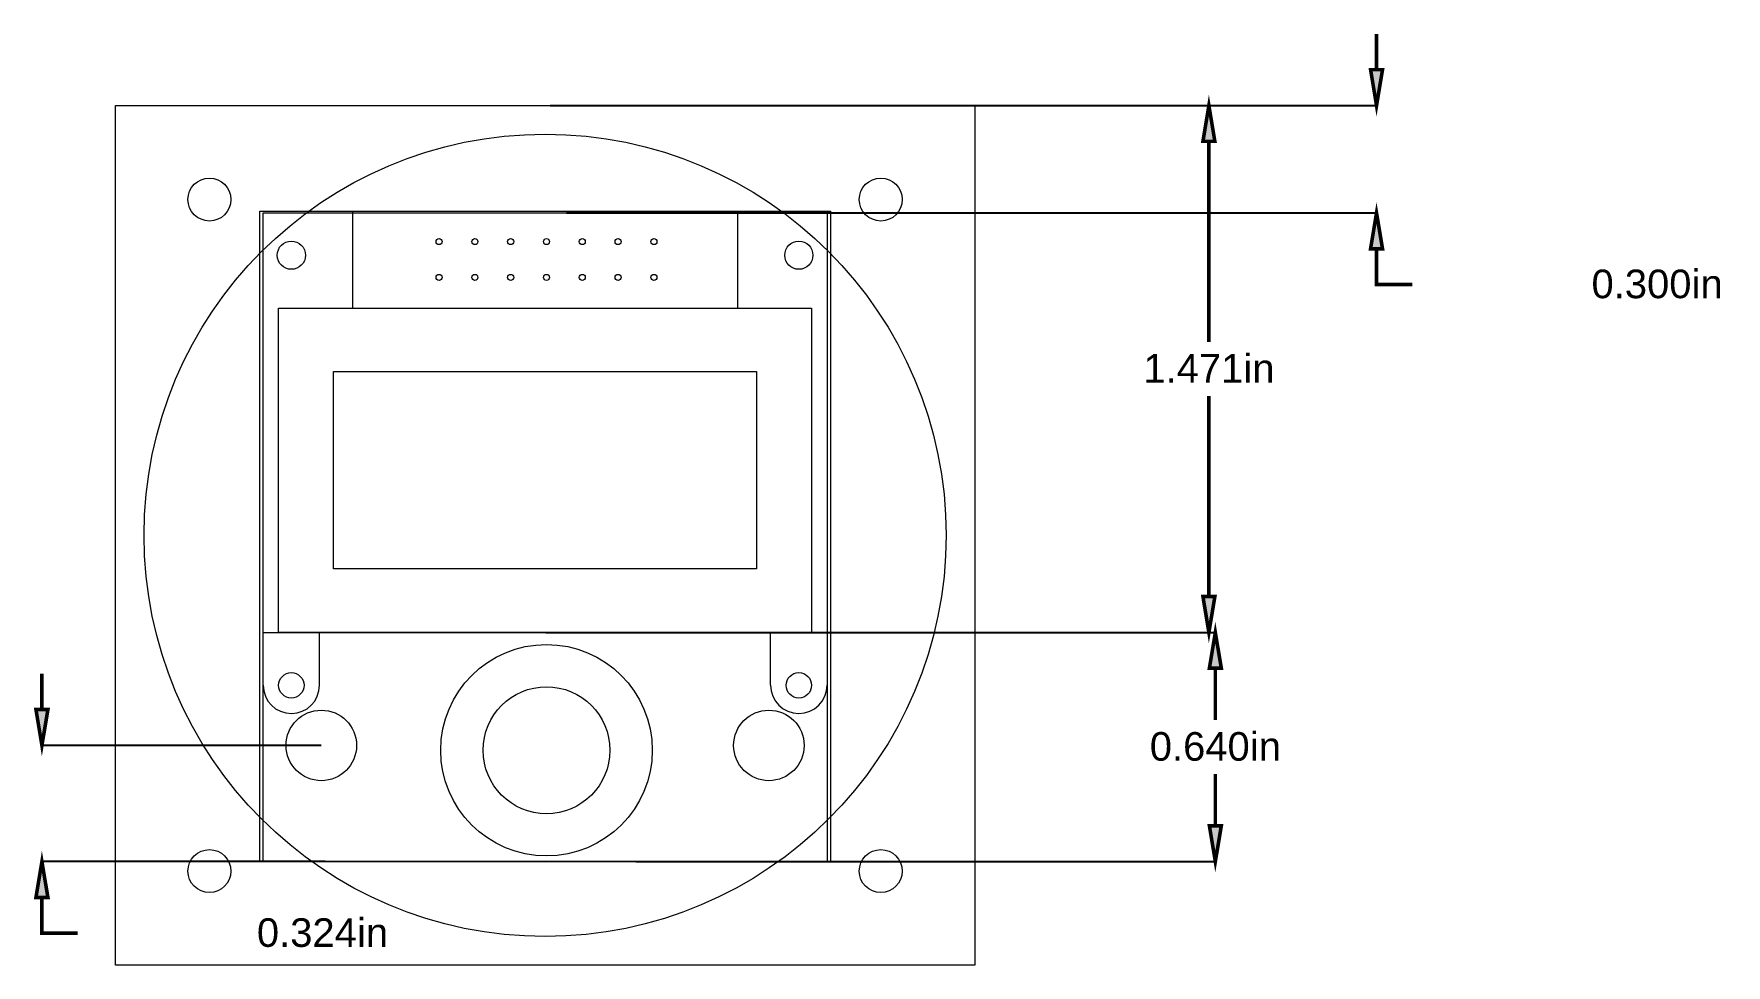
# Model space of a CAD drawing. Extents: x -0.18 to 4.55, y 0.05 to 2.65.
import ezdxf
from ezdxf.enums import TextEntityAlignment as Align

# ---------------------------------------------------------------- set-up
doc = ezdxf.new("R2010")
doc.units = 0
doc.header["$MEASUREMENT"] = 0
doc.layers.get('0').update_dxf_attribs({"lineweight": 0})
for name, color, linetype, lineweight in [('Backside', 30, 'Continuous', 0), ('backside2', 21, 'Continuous', 0), ('backside3', 45, 'Continuous', 0), ('hole', 3, 'Continuous', 0), ('outline', 1, 'Continuous', 0), ('raused', 164, 'Continuous', 0)]:
    doc.layers.add(name, color=color, linetype=linetype, lineweight=lineweight)
doc.styles.get("Standard").update_dxf_attribs({"font": 'ARIAL.TTF'})
doc.dimstyles.get("Standard").update_dxf_attribs({"dimtxt": 0.079861, "dimasz": 0.1, "dimexe": 0, "dimexo": 0, "dimgap": 0.5, "dimtad": 0, "dimtih": 1, "dimtoh": 1, "dimdec": 3, "dimrnd": 0.001, "dimzin": 0, "dimdsep": 46, "dimtxsty": 'STANDARD', "dimblk": 'TC_DIMARROW_FILLED30', "dimcen": 0.09, "dimclrd": 252, "dimclre": 252, "dimclrt": 252, "dimazin": 0, "dimtfac": 1, "dimtdec": 3, "dimtofl": 0, "dimtmove": 0, "dimatfit": 3, "dimfxl": 1, "dimtolj": 1, "dimtzin": 0, "dimarcsym": 0})

# ---------------------------------------------------------------- blocks, each defined once
blk = doc.blocks.new('*D3')
at = {"linetype": 'Continuous'}
for points in [[(3.1039, 2.45), (3.0873, 2.35), (3.1206, 2.35)], [(3.1039, 0.9789), (3.1206, 1.0789), (3.0873, 1.0789)]]:
    blk.add_hatch(color=252, dxfattribs=at).paths.add_polyline_path(points)
at = {"color": 252, "linetype": 'Continuous', "lineweight": 25}
for p, q in [((1.2646, 2.45), (3.1039, 2.45)), ((1.2524, 0.9789), (3.1039, 0.9789))]:
    blk.add_line(p, q, dxfattribs=at)
at = {"color": 252, "linetype": 'Continuous', "const_width": 0.01}
for points in [[(3.1039, 2.45), (3.0873, 2.35), (3.1206, 2.35), (3.1039, 2.45)], [(3.1039, 2.35), (3.1039, 2.35), (3.1039, 2.35), (3.1039, 1.7894)], [(3.1039, 1.0789), (3.1039, 1.0789), (3.1039, 1.0789), (3.1039, 1.6394)], [(3.1039, 0.9789), (3.1206, 1.0789), (3.0873, 1.0789), (3.1039, 0.9789)]]:
    blk.add_lwpolyline(points, dxfattribs=at)
at = {"color": 252, "linetype": 'Continuous'}
blk.add_text('1.471', height=0.07986, dxfattribs=at).set_placement((3.0604, 1.7162), align=Align.MIDDLE_CENTER)
blk.add_text('in', height=0.07986, dxfattribs=at).set_placement((3.2004, 1.7561), align=Align.TOP_LEFT)
blk = doc.blocks.new('TC_DIMARROW_FILLED30')
at = {"color": 0, "linetype": 'ByBlock'}
blk.add_solid([(0, 0), (-1, 0.267949), (-1, -0.267949)], dxfattribs=at)
blk = doc.blocks.new('*D4')
at = {"linetype": 'Continuous'}
for points in [[(3.5721, 2.45), (3.5888, 2.55), (3.5555, 2.55)], [(3.5721, 2.1501), (3.5555, 2.0501), (3.5888, 2.0501)]]:
    blk.add_hatch(color=252, dxfattribs=at).paths.add_polyline_path(points)
at = {"color": 252, "linetype": 'Continuous', "lineweight": 25}
for p, q in [((1.3031, 2.45), (3.5721, 2.45)), ((1.3099, 2.1501), (3.5721, 2.1501))]:
    blk.add_line(p, q, dxfattribs=at)
at = {"color": 252, "linetype": 'Continuous', "const_width": 0.01}
for points in [[(3.5721, 2.65), (3.5721, 2.55)], [(3.5721, 2.45), (3.5888, 2.55), (3.5555, 2.55), (3.5721, 2.45)], [(3.5721, 2.55), (3.5721, 2.55)], [(3.5721, 2.1501), (3.5555, 2.0501), (3.5888, 2.0501), (3.5721, 2.1501)], [(3.6721, 1.9501), (3.5721, 1.9501), (3.5721, 2.0501), (3.5721, 2.0501)]]:
    blk.add_lwpolyline(points, dxfattribs=at)
at = {"color": 252, "linetype": 'Continuous'}
blk.add_text('0.300', height=0.07986, dxfattribs=at).set_placement((4.3121, 1.9519), align=Align.MIDDLE_CENTER)
blk.add_text('in', height=0.07986, dxfattribs=at).set_placement((4.4521, 1.9918), align=Align.TOP_LEFT)
blk = doc.blocks.new('*D5')
at = {"linetype": 'Continuous'}
for points in [[(3.1219, 0.9789), (3.1053, 0.8789), (3.1386, 0.8789)], [(3.1219, 0.3391), (3.1386, 0.4391), (3.1053, 0.4391)]]:
    blk.add_hatch(color=252, dxfattribs=at).paths.add_polyline_path(points)
at = {"color": 252, "linetype": 'Continuous', "lineweight": 25}
for p, q in [((1.5077, 0.9789), (3.1219, 0.9789)), ((1.5036, 0.3391), (3.1219, 0.3391))]:
    blk.add_line(p, q, dxfattribs=at)
at = {"color": 252, "linetype": 'Continuous', "const_width": 0.01}
for points in [[(3.1219, 0.9789), (3.1053, 0.8789), (3.1386, 0.8789), (3.1219, 0.9789)], [(3.1219, 0.8789), (3.1219, 0.8789), (3.1219, 0.8789), (3.1219, 0.734)], [(3.1219, 0.4391), (3.1219, 0.4391), (3.1219, 0.4391), (3.1219, 0.584)], [(3.1219, 0.3391), (3.1386, 0.4391), (3.1053, 0.4391), (3.1219, 0.3391)]]:
    blk.add_lwpolyline(points, dxfattribs=at)
at = {"color": 252, "linetype": 'Continuous'}
blk.add_text('0.640', height=0.07986, dxfattribs=at).set_placement((3.0784, 0.6607), align=Align.MIDDLE_CENTER)
blk.add_text('in', height=0.07986, dxfattribs=at).set_placement((3.2184, 0.7007), align=Align.TOP_LEFT)
blk = doc.blocks.new('*D6')
at = {"linetype": 'Continuous'}
for points in [[(-0.1553, 0.6634), (-0.1386, 0.7634), (-0.1719, 0.7634)], [(-0.1553, 0.3391), (-0.1719, 0.2391), (-0.1386, 0.2391)]]:
    blk.add_hatch(color=252, dxfattribs=at).paths.add_polyline_path(points)
at = {"color": 252, "linetype": 'Continuous', "lineweight": 25}
for p, q in [((0.625, 0.6634), (-0.1553, 0.6634)), ((0.6356, 0.3391), (-0.1553, 0.3391))]:
    blk.add_line(p, q, dxfattribs=at)
at = {"color": 252, "linetype": 'Continuous', "const_width": 0.01}
for points in [[(-0.1553, 0.8635), (-0.1553, 0.7634)], [(-0.1553, 0.6634), (-0.1386, 0.7634), (-0.1719, 0.7634), (-0.1553, 0.6634)], [(-0.1553, 0.7634), (-0.1553, 0.7634)], [(-0.1553, 0.3391), (-0.1719, 0.2391), (-0.1386, 0.2391), (-0.1553, 0.3391)], [(-0.0553, 0.1391), (-0.1553, 0.1391), (-0.1553, 0.2391), (-0.1553, 0.2391)]]:
    blk.add_lwpolyline(points, dxfattribs=at)
at = {"color": 252, "linetype": 'Continuous'}
blk.add_text('0.324', height=0.07986, dxfattribs=at).set_placement((0.5847, 0.1409), align=Align.MIDDLE_CENTER)
blk.add_text('in', height=0.07986, dxfattribs=at).set_placement((0.7247, 0.1808), align=Align.TOP_LEFT)

msp = doc.modelspace()

# ---------------------------------------------------------------- linework, layer by layer
at = {"linetype": 'Continuous', "lineweight": 0}
for p, q in [((0.05, 2.45), (2.45, 2.45)), ((0.05, 0.05), (0.05, 2.45)), ((2.45, 2.45), (2.45, 0.05)), ((0.453374, 0.339135), (2.047356, 0.339135)), ((2.45, 0.05), (0.05, 0.05))]:
    msp.add_line(p, q, dxfattribs=at)
at = {"color": 7, "linetype": 'Continuous', "lineweight": 0}
for p, q in [((0.462598, 2.150143), (2.037402, 2.150143)), ((0.462598, 0.830493), (0.462598, 2.150143)), ((2.037402, 2.150143), (2.037402, 0.831246)), ((0.620079, 0.831246), (0.620079, 0.978885)), ((1.879921, 0.831246), (1.879921, 0.978821))]:
    msp.add_line(p, q, dxfattribs=at)
at = {"color": 7, "linetype": 'Continuous'}
for points in [[(0.505906, 1.884395), (1.994094, 1.884395), (1.994094, 0.978883), (0.505906, 0.978883)], [(0.659449, 1.70723), (1.840551, 1.70723), (1.840551, 1.156049), (0.659449, 1.156049)]]:
    msp.add_lwpolyline(points, close=True, dxfattribs=at)
at = {"layer": 'Backside', "linetype": 'Continuous'}
msp.add_lwpolyline([(0.453374, 2.155), (2.047356, 2.155), (2.047356, 0.339135), (0.453374, 0.339135)], close=True, dxfattribs=at)
at = {"layer": 'backside2', "linetype": 'Continuous', "lineweight": 0}
for p, q in [((0.712598, 2.155), (1.787402, 2.155)), ((0.712598, 1.884395), (0.712598, 2.155)), ((1.787402, 2.152353), (1.787402, 1.884394)), ((0.505906, 0.978883), (0.505906, 1.884395)), ((0.505906, 1.884395), (0.712598, 1.884395)), ((1.787402, 1.884394), (1.994094, 1.884395)), ((1.994094, 1.884395), (1.994094, 0.978883)), ((1.994094, 0.978883), (0.505906, 0.978883))]:
    msp.add_line(p, q, dxfattribs=at)
at = {"layer": 'backside3', "linetype": 'Continuous'}
msp.add_lwpolyline([(0.462598, 0.978883), (2.037402, 0.978883), (2.037402, 0.339135), (0.462598, 0.339135)], close=True, dxfattribs=at)
at = {"layer": 'hole', "linetype": 'Continuous'}
msp.add_lwpolyline([(0.659449, 1.70723), (1.840551, 1.70723), (1.840551, 1.156049), (0.659449, 1.156049)], close=True, dxfattribs=at)
at = {"layer": 'hole', "linetype": 'Continuous', "lineweight": 0}
for centre, radius in [((0.3125, 2.1875), 0.06), ((2.1875, 2.1875), 0.06), ((1.253911, 0.65), 0.177165), ((0.625, 0.66345), 0.098425), ((1.875, 0.66345), 0.098425), ((0.3125, 0.3125), 0.06), ((2.1875, 0.3125), 0.06)]:
    msp.add_circle(centre, radius, dxfattribs=at)
at = {"layer": 'outline', "linetype": 'Continuous'}
msp.add_lwpolyline([(0.05, 2.45), (2.45, 2.45), (2.45, 0.05), (0.05, 0.05)], close=True, dxfattribs=at)
at = {"layer": 'raused', "linetype": 'Continuous', "lineweight": 0}
msp.add_circle((1.25, 1.25), 1.12, dxfattribs=at)
at = {"layer": 'raused', "color": 7, "linetype": 'Continuous', "lineweight": 0}
for centre, radius in [((0.541339, 2.032033), 0.03937), ((0.953911, 2.07), 0.008433), ((1.053911, 2.07), 0.008433), ((1.153911, 2.07), 0.008433), ((1.253911, 2.07), 0.008433), ((1.353911, 2.07), 0.008433), ((1.453911, 2.07), 0.008433), ((1.553911, 2.07), 0.008433), ((1.958661, 2.032033), 0.03937), ((0.953911, 1.97), 0.008433), ((1.053911, 1.97), 0.008433), ((1.153911, 1.97), 0.008433), ((1.253911, 1.97), 0.008433), ((1.353911, 1.97), 0.008433), ((1.453911, 1.97), 0.008433), ((1.553911, 1.97), 0.008433), ((1.253911, 0.65), 0.295276), ((0.541339, 0.831246), 0.035433), ((1.958661, 0.831246), 0.035433)]:
    msp.add_circle(centre, radius, dxfattribs=at)
for centre in [(0.541339, 0.831246), (1.958661, 0.831246)]:
    msp.add_arc(centre, 0.07874, 180, 360, dxfattribs=at)

# ---------------------------------------------------------------- dimensions: what is measured, and where the dimension line sits
at = {"color": 252, "linetype": 'Continuous'}
for base, p1, p2, angle, picture, middle in [((3.572134, 2.150143), (1.303092, 2.45), (1.309937, 2.150143), 90, '*D4', (4.355673, 1.950143)), ((3.103927, 0.978883), (1.264561, 2.45), (1.252393, 0.978883), 270, '*D3', (3.103927, 1.714442)), ((3.121925, 0.339135), (1.507663, 0.978883), (1.503608, 0.339135), 90, '*D5', (3.121925, 0.659009)), ((-0.155269, 0.339135), (0.625, 0.66345), (0.635638, 0.339135), 90, '*D6', (0.62827, 0.139135))]:
    dim = msp.add_linear_dim(base=base, p1=p1, p2=p2, angle=angle, dimstyle='STANDARD', override={"dimpost": '<>in', "dimadec": 3}, dxfattribs=at)
    dim.commit()
    dim.dimension.update_dxf_attribs({"geometry": picture, "text_midpoint": middle})

doc.saveas('drawing.dxf')
